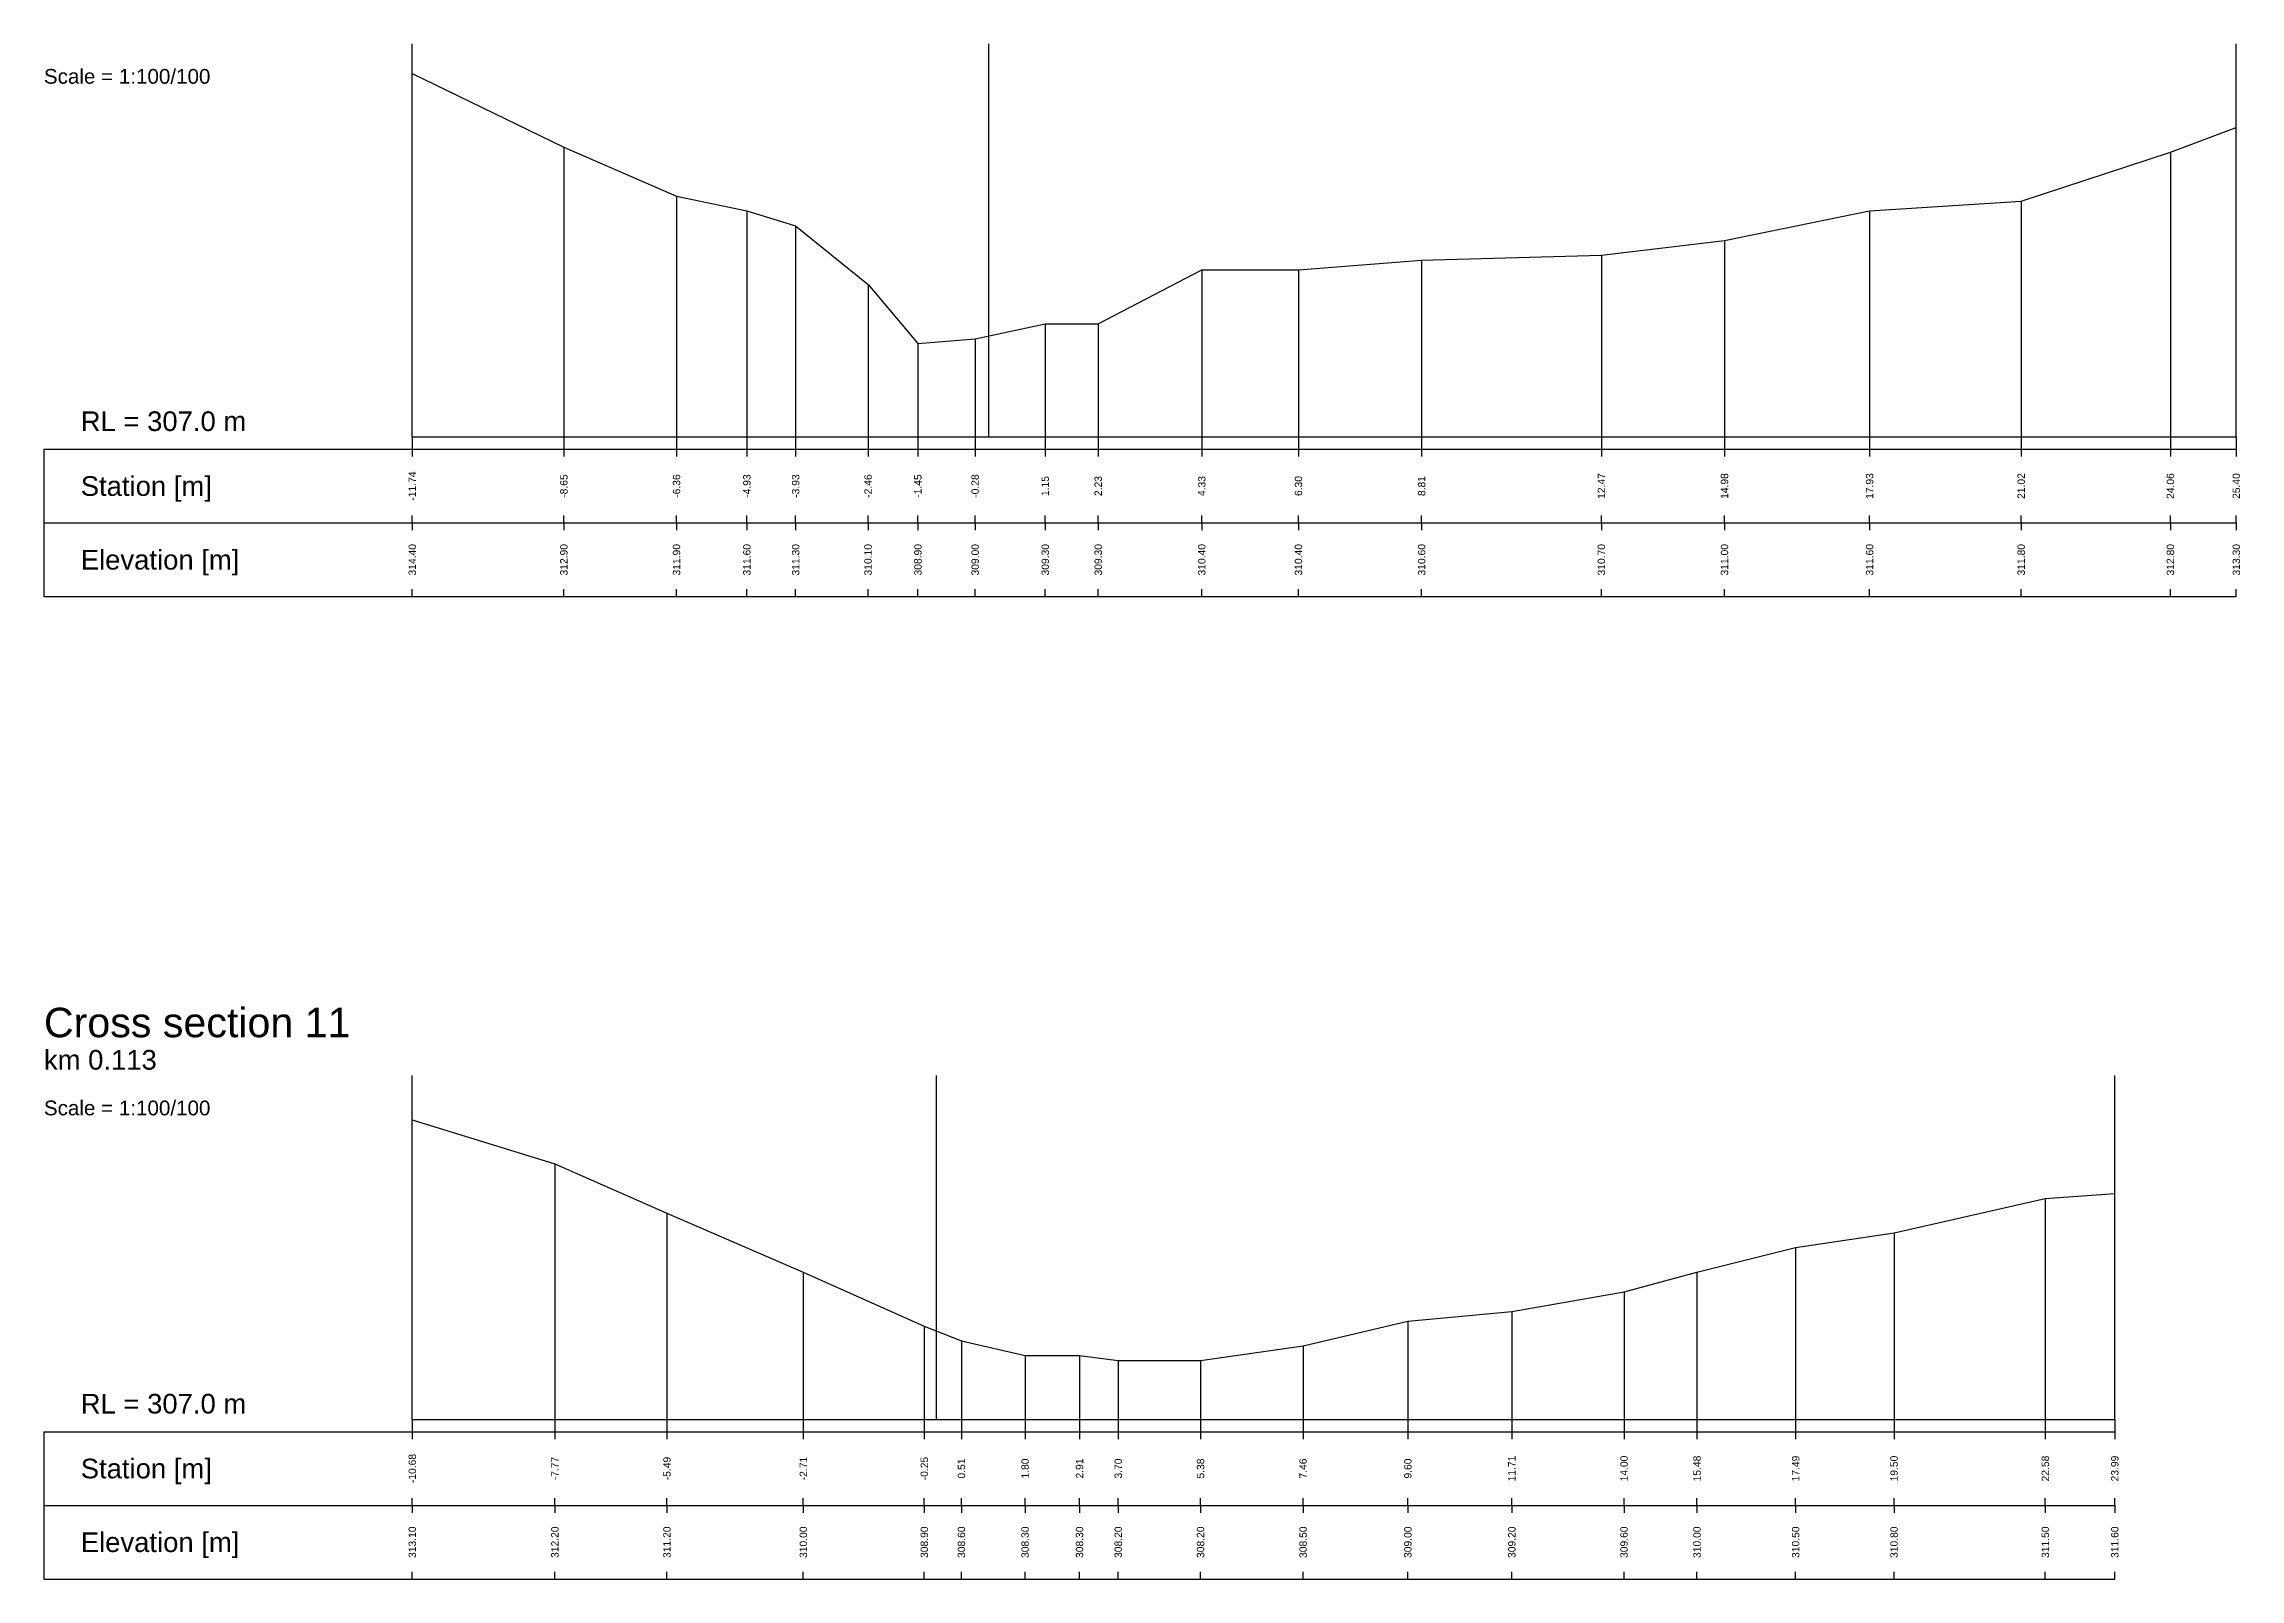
# Model space of a CAD drawing. Header units: millimetres. Extents: x -8 to 40, y -264 to 300.
# Drawn here: x -7.5 to 37.22, y 243.75 to 275 of the extents above; entities that cross this region are included whole.
import ezdxf
from ezdxf.enums import TextEntityAlignment as Align

# ---------------------------------------------------------------- set-up
doc = ezdxf.new("R2010")
doc.units = ezdxf.units.MM
doc.styles.get("Standard").update_dxf_attribs({"font": 'arial.ttf'})

msp = doc.modelspace()

# ---------------------------------------------------------------- linework, layer by layer
at = {"layer": 'axis', "color": 1}
for p, q in [((11.741, 267), (11.741, 275)), ((10.676, 247), (10.676, 254))]:
    msp.add_line(p, q, dxfattribs=at)
at = {"layer": 'band'}
for p, q in [((0, 266.75), (0, 266.6)), ((3.087, 266.75), (3.087, 266.6)), ((5.381, 266.75), (5.381, 266.6)), ((6.813, 266.75), (6.813, 266.6)), ((7.807, 266.75), (7.807, 266.6)), ((9.28, 266.75), (9.28, 266.6)), ((10.296, 266.75), (10.296, 266.6)), ((11.461, 266.75), (11.461, 266.6)), ((12.889, 266.75), (12.889, 266.6)), ((13.967, 266.75), (13.967, 266.6)), ((16.076, 266.75), (16.076, 266.6)), ((18.045, 266.75), (18.045, 266.6)), ((20.552, 266.75), (20.552, 266.6)), ((24.213, 266.75), (24.213, 266.6)), ((26.72, 266.75), (26.72, 266.6)), ((29.674, 266.75), (29.674, 266.6)), ((32.761, 266.75), (32.761, 266.6)), ((35.8, 266.75), (35.8, 266.6)), ((37.141, 266.75), (37.141, 266.6)), ((0, 265.25), (0, 265.4)), ((0, 265.25), (0, 265.1)), ((3.087, 265.25), (3.087, 265.4)), ((3.087, 265.25), (3.087, 265.1)), ((5.381, 265.25), (5.381, 265.4)), ((5.381, 265.25), (5.381, 265.1)), ((6.813, 265.25), (6.813, 265.4)), ((6.813, 265.25), (6.813, 265.1)), ((7.807, 265.25), (7.807, 265.4)), ((7.807, 265.25), (7.807, 265.1)), ((9.28, 265.25), (9.28, 265.4)), ((9.28, 265.25), (9.28, 265.1)), ((10.296, 265.25), (10.296, 265.4)), ((10.296, 265.25), (10.296, 265.1)), ((11.461, 265.25), (11.461, 265.4)), ((11.461, 265.25), (11.461, 265.1)), ((12.889, 265.25), (12.889, 265.4)), ((12.889, 265.25), (12.889, 265.1)), ((13.967, 265.25), (13.967, 265.4)), ((13.967, 265.25), (13.967, 265.1)), ((16.076, 265.25), (16.076, 265.4)), ((16.076, 265.25), (16.076, 265.1)), ((18.045, 265.25), (18.045, 265.4)), ((18.045, 265.25), (18.045, 265.1)), ((20.552, 265.25), (20.552, 265.4)), ((20.552, 265.25), (20.552, 265.1)), ((24.213, 265.25), (24.213, 265.4)), ((24.213, 265.25), (24.213, 265.1)), ((26.72, 265.25), (26.72, 265.4)), ((26.72, 265.25), (26.72, 265.1)), ((29.674, 265.25), (29.674, 265.4)), ((29.674, 265.25), (29.674, 265.1)), ((32.761, 265.25), (32.761, 265.4)), ((32.761, 265.25), (32.761, 265.1)), ((35.8, 265.25), (35.8, 265.4)), ((35.8, 265.25), (35.8, 265.1)), ((37.141, 265.25), (37.141, 265.4)), ((37.141, 265.25), (37.141, 265.1)), ((0, 263.75), (0, 263.9)), ((3.087, 263.75), (3.087, 263.9)), ((5.381, 263.75), (5.381, 263.9)), ((6.813, 263.75), (6.813, 263.9)), ((7.807, 263.75), (7.807, 263.9)), ((9.28, 263.75), (9.28, 263.9)), ((10.296, 263.75), (10.296, 263.9)), ((11.461, 263.75), (11.461, 263.9)), ((12.889, 263.75), (12.889, 263.9)), ((13.967, 263.75), (13.967, 263.9)), ((16.076, 263.75), (16.076, 263.9)), ((18.045, 263.75), (18.045, 263.9)), ((20.552, 263.75), (20.552, 263.9)), ((24.213, 263.75), (24.213, 263.9)), ((26.72, 263.75), (26.72, 263.9)), ((29.674, 263.75), (29.674, 263.9)), ((32.761, 263.75), (32.761, 263.9)), ((35.8, 263.75), (35.8, 263.9)), ((37.141, 263.75), (37.141, 263.9)), ((0, 246.75), (0, 246.6)), ((2.904, 246.75), (2.904, 246.6)), ((5.186, 246.75), (5.186, 246.6)), ((7.963, 246.75), (7.963, 246.6)), ((10.427, 246.75), (10.427, 246.6)), ((11.182, 246.75), (11.182, 246.6)), ((12.478, 246.75), (12.478, 246.6)), ((13.587, 246.75), (13.587, 246.6)), ((14.375, 246.75), (14.375, 246.6)), ((16.051, 246.75), (16.051, 246.6)), ((18.139, 246.75), (18.139, 246.6)), ((20.273, 246.75), (20.273, 246.6)), ((22.39, 246.75), (22.39, 246.6)), ((24.674, 246.75), (24.674, 246.6)), ((26.16, 246.75), (26.16, 246.6)), ((28.169, 246.75), (28.169, 246.6)), ((30.172, 246.75), (30.172, 246.6)), ((33.253, 246.75), (33.253, 246.6)), ((34.667, 246.75), (34.667, 246.6)), ((0, 245.25), (0, 245.4)), ((0, 245.25), (0, 245.1)), ((2.904, 245.25), (2.904, 245.4)), ((2.904, 245.25), (2.904, 245.1)), ((5.186, 245.25), (5.186, 245.4)), ((5.186, 245.25), (5.186, 245.1)), ((7.963, 245.25), (7.963, 245.4)), ((7.963, 245.25), (7.963, 245.1)), ((10.427, 245.25), (10.427, 245.4)), ((10.427, 245.25), (10.427, 245.1)), ((11.182, 245.25), (11.182, 245.4)), ((11.182, 245.25), (11.182, 245.1)), ((12.478, 245.25), (12.478, 245.4)), ((12.478, 245.25), (12.478, 245.1)), ((13.587, 245.25), (13.587, 245.4)), ((13.587, 245.25), (13.587, 245.1)), ((14.375, 245.25), (14.375, 245.4)), ((14.375, 245.25), (14.375, 245.1)), ((16.051, 245.25), (16.051, 245.4)), ((16.051, 245.25), (16.051, 245.1)), ((18.139, 245.25), (18.139, 245.4)), ((18.139, 245.25), (18.139, 245.1)), ((20.273, 245.25), (20.273, 245.4)), ((20.273, 245.25), (20.273, 245.1)), ((22.39, 245.25), (22.39, 245.4)), ((22.39, 245.25), (22.39, 245.1)), ((24.674, 245.25), (24.674, 245.4)), ((24.674, 245.25), (24.674, 245.1)), ((26.16, 245.25), (26.16, 245.4)), ((26.16, 245.25), (26.16, 245.1)), ((28.169, 245.25), (28.169, 245.4)), ((28.169, 245.25), (28.169, 245.1)), ((30.172, 245.25), (30.172, 245.4)), ((30.172, 245.25), (30.172, 245.1)), ((33.253, 245.25), (33.253, 245.4)), ((33.253, 245.25), (33.253, 245.1)), ((34.667, 245.25), (34.667, 245.4)), ((34.667, 245.25), (34.667, 245.1)), ((0, 243.75), (0, 243.9)), ((2.904, 243.75), (2.904, 243.9)), ((5.186, 243.75), (5.186, 243.9)), ((7.963, 243.75), (7.963, 243.9)), ((10.427, 243.75), (10.427, 243.9)), ((11.182, 243.75), (11.182, 243.9)), ((12.478, 243.75), (12.478, 243.9)), ((13.587, 243.75), (13.587, 243.9)), ((14.375, 243.75), (14.375, 243.9)), ((16.051, 243.75), (16.051, 243.9)), ((18.139, 243.75), (18.139, 243.9)), ((20.273, 243.75), (20.273, 243.9)), ((22.39, 243.75), (22.39, 243.9)), ((24.674, 243.75), (24.674, 243.9)), ((26.16, 243.75), (26.16, 243.9)), ((28.169, 243.75), (28.169, 243.9)), ((30.172, 243.75), (30.172, 243.9)), ((33.253, 243.75), (33.253, 243.9)), ((34.667, 243.75), (34.667, 243.9))]:
    msp.add_line(p, q, dxfattribs=at)
at = {"layer": 'frame'}
for p, q in [((0, 267), (0, 275)), ((37.141, 267), (37.141, 275)), ((0, 267), (37.141, 267)), ((-7.5, 266.75), (37.141, 266.75)), ((-7.5, 266.75), (-7.5, 265.25)), ((-7.5, 265.25), (37.141, 265.25)), ((-7.5, 265.25), (-7.5, 263.75)), ((-7.5, 263.75), (37.141, 263.75)), ((0, 247), (0, 254)), ((34.667, 247), (34.667, 254)), ((0, 247), (34.667, 247)), ((-7.5, 246.75), (34.667, 246.75)), ((-7.5, 246.75), (-7.5, 245.25)), ((-7.5, 245.25), (34.667, 245.25)), ((-7.5, 245.25), (-7.5, 243.75)), ((-7.5, 243.75), (34.667, 243.75))]:
    msp.add_line(p, q, dxfattribs=at)
at = {"layer": 'marker', "color": 253}
for p, q in [((3.087, 272.9), (3.087, 267)), ((35.8, 272.8), (35.8, 267)), ((5.381, 271.9), (5.381, 267)), ((6.813, 271.6), (6.813, 267)), ((29.674, 271.6), (29.674, 267)), ((32.761, 271.8), (32.761, 267)), ((7.807, 271.3), (7.807, 267)), ((26.72, 271), (26.72, 267)), ((20.552, 270.6), (20.552, 267)), ((24.213, 270.7), (24.213, 267)), ((9.28, 270.1), (9.28, 267)), ((16.076, 270.4), (16.076, 267)), ((18.045, 270.4), (18.045, 267)), ((12.889, 269.3), (12.889, 267)), ((13.967, 269.3), (13.967, 267)), ((10.296, 268.9), (10.296, 267)), ((11.461, 269), (11.461, 267)), ((0, 267), (0, 266.75)), ((3.087, 267), (3.087, 266.75)), ((5.381, 267), (5.381, 266.75)), ((6.813, 267), (6.813, 266.75)), ((7.807, 267), (7.807, 266.75)), ((9.28, 267), (9.28, 266.75)), ((10.296, 267), (10.296, 266.75)), ((11.461, 267), (11.461, 266.75)), ((12.889, 267), (12.889, 266.75)), ((13.967, 267), (13.967, 266.75)), ((16.076, 267), (16.076, 266.75)), ((18.045, 267), (18.045, 266.75)), ((20.552, 267), (20.552, 266.75)), ((24.213, 267), (24.213, 266.75)), ((26.72, 267), (26.72, 266.75)), ((29.674, 267), (29.674, 266.75)), ((32.761, 267), (32.761, 266.75)), ((35.8, 267), (35.8, 266.75)), ((37.141, 267), (37.141, 266.75)), ((2.904, 252.2), (2.904, 247)), ((33.253, 251.5), (33.253, 247)), ((5.186, 251.2), (5.186, 247)), ((28.169, 250.5), (28.169, 247)), ((30.172, 250.8), (30.172, 247)), ((7.963, 250), (7.963, 247)), ((26.16, 250), (26.16, 247)), ((24.674, 249.6), (24.674, 247)), ((22.39, 249.2), (22.39, 247)), ((10.427, 248.9), (10.427, 247)), ((20.273, 249), (20.273, 247)), ((11.182, 248.6), (11.182, 247)), ((12.478, 248.3), (12.478, 247)), ((13.587, 248.3), (13.587, 247)), ((14.375, 248.2), (14.375, 247)), ((16.051, 248.2), (16.051, 247)), ((18.139, 248.5), (18.139, 247)), ((0, 247), (0, 246.75)), ((2.904, 247), (2.904, 246.75)), ((5.186, 247), (5.186, 246.75)), ((7.963, 247), (7.963, 246.75)), ((10.427, 247), (10.427, 246.75)), ((11.182, 247), (11.182, 246.75)), ((12.478, 247), (12.478, 246.75)), ((13.587, 247), (13.587, 246.75)), ((14.375, 247), (14.375, 246.75)), ((16.051, 247), (16.051, 246.75)), ((18.139, 247), (18.139, 246.75)), ((20.273, 247), (20.273, 246.75)), ((22.39, 247), (22.39, 246.75)), ((24.674, 247), (24.674, 246.75)), ((26.16, 247), (26.16, 246.75)), ((28.169, 247), (28.169, 246.75)), ((30.172, 247), (30.172, 246.75)), ((33.253, 247), (33.253, 246.75)), ((34.667, 247), (34.667, 246.75))]:
    msp.add_line(p, q, dxfattribs=at)
at = {"layer": 'profile'}
for points in [[(0, 274.4), (3.087, 272.9), (5.381, 271.9), (6.813, 271.6), (7.807, 271.3), (9.28, 270.1), (10.296, 268.9), (11.461, 269), (12.889, 269.3), (13.967, 269.3), (16.076, 270.4), (18.045, 270.4), (20.552, 270.6), (24.213, 270.7), (26.72, 271), (29.674, 271.6), (32.761, 271.8), (35.8, 272.8), (37.141, 273.3)], [(0, 253.1), (2.904, 252.2), (5.186, 251.2), (7.963, 250), (10.427, 248.9), (11.182, 248.6), (12.478, 248.3), (13.587, 248.3), (14.375, 248.2), (16.051, 248.2), (18.139, 248.5), (20.273, 249), (22.39, 249.2), (24.674, 249.6), (26.16, 250), (28.169, 250.5), (30.172, 250.8), (33.253, 251.5), (34.667, 251.6)]]:
    msp.add_lwpolyline(points, dxfattribs=at)

# ---------------------------------------------------------------- texts
for s, height, p in [('Scale = 1:100/100', 0.3, (-7.5, 274.1)), ('RL = 307.0 m', 0.4, (-6.75, 267)), ('Cross section 11', 0.6, (-7.5, 254.6)), ('km 0.113', 0.4, (-7.5, 254)), ('Scale = 1:100/100', 0.3, (-7.5, 253.1)), ('RL = 307.0 m', 0.4, (-6.75, 247))]:
    msp.add_text(s, height=height).set_placement(p, align=Align.BOTTOM_LEFT)
for s, p in [('Station [m]', (-6.75, 266)), ('Elevation [m]', (-6.75, 264.5)), ('Station [m]', (-6.75, 246)), ('Elevation [m]', (-6.75, 244.5))]:
    msp.add_text(s, height=0.4).set_placement(p, align=Align.MIDDLE_LEFT)
for s, p in [('-11.74', (0, 266)), ('-8.65', (3.087, 266)), ('-6.36', (5.381, 266)), ('-4.93', (6.813, 266)), ('-3.93', (7.807, 266)), ('-2.46', (9.28, 266)), ('-1.45', (10.296, 266)), ('-0.28', (11.461, 266)), ('1.15', (12.889, 266)), ('2.23', (13.967, 266)), ('4.33', (16.076, 266)), ('6.30', (18.045, 266)), ('8.81', (20.552, 266)), ('12.47', (24.213, 266)), ('14.98', (26.72, 266)), ('17.93', (29.674, 266)), ('21.02', (32.761, 266)), ('24.06', (35.8, 266)), ('25.40', (37.141, 266)), ('314.40', (0, 264.5)), ('312.90', (3.087, 264.5)), ('311.90', (5.381, 264.5)), ('311.60', (6.813, 264.5)), ('311.30', (7.807, 264.5)), ('310.10', (9.28, 264.5)), ('308.90', (10.296, 264.5)), ('309.00', (11.461, 264.5)), ('309.30', (12.889, 264.5)), ('309.30', (13.967, 264.5)), ('310.40', (16.076, 264.5)), ('310.40', (18.045, 264.5)), ('310.60', (20.552, 264.5)), ('310.70', (24.213, 264.5)), ('311.00', (26.72, 264.5)), ('311.60', (29.674, 264.5)), ('311.80', (32.761, 264.5)), ('312.80', (35.8, 264.5)), ('313.30', (37.141, 264.5)), ('-10.68', (0, 246)), ('-7.77', (2.904, 246)), ('-5.49', (5.186, 246)), ('-2.71', (7.963, 246)), ('-0.25', (10.427, 246)), ('0.51', (11.182, 246)), ('1.80', (12.478, 246)), ('2.91', (13.587, 246)), ('3.70', (14.375, 246)), ('5.38', (16.051, 246)), ('7.46', (18.139, 246)), ('9.60', (20.273, 246)), ('11.71', (22.39, 246)), ('14.00', (24.674, 246)), ('15.48', (26.16, 246)), ('17.49', (28.169, 246)), ('19.50', (30.172, 246)), ('22.58', (33.253, 246)), ('23.99', (34.667, 246)), ('313.10', (0, 244.5)), ('312.20', (2.904, 244.5)), ('311.20', (5.186, 244.5)), ('310.00', (7.963, 244.5)), ('308.90', (10.427, 244.5)), ('308.60', (11.182, 244.5)), ('308.30', (12.478, 244.5)), ('308.30', (13.587, 244.5)), ('308.20', (14.375, 244.5)), ('308.20', (16.051, 244.5)), ('308.50', (18.139, 244.5)), ('309.00', (20.273, 244.5)), ('309.20', (22.39, 244.5)), ('309.60', (24.674, 244.5)), ('310.00', (26.16, 244.5)), ('310.50', (28.169, 244.5)), ('310.80', (30.172, 244.5)), ('311.50', (33.253, 244.5)), ('311.60', (34.667, 244.5))]:
    msp.add_text(s, height=0.15, rotation=90).set_placement(p, align=Align.MIDDLE)

doc.saveas('drawing.dxf')
